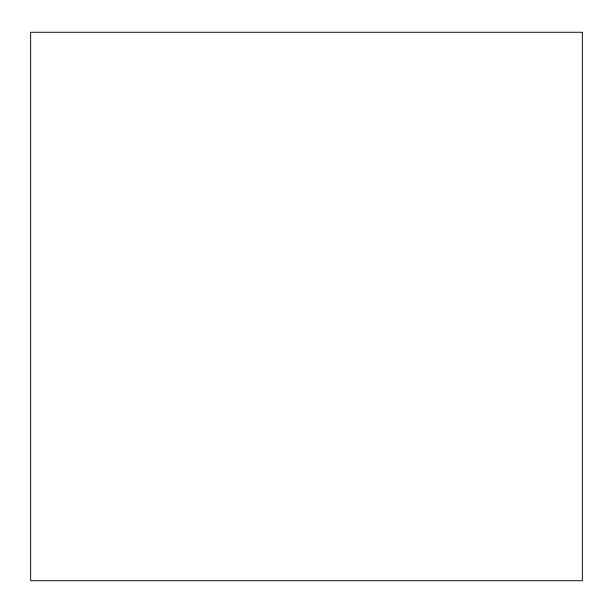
<?xml version="1.0" encoding="UTF-8"?>
<svg xmlns="http://www.w3.org/2000/svg" width="613" height="613" viewBox="0 0 613 613"><rect width="100%" height="100%" fill="white"/><g stroke="black" fill="none" stroke-linecap="round" stroke-linejoin="round"><path stroke-width="0.92" d="M582.35 32.267L30.65 32.267L30.65 580.733L582.35 580.733L582.35 32.267"/></g></svg>
